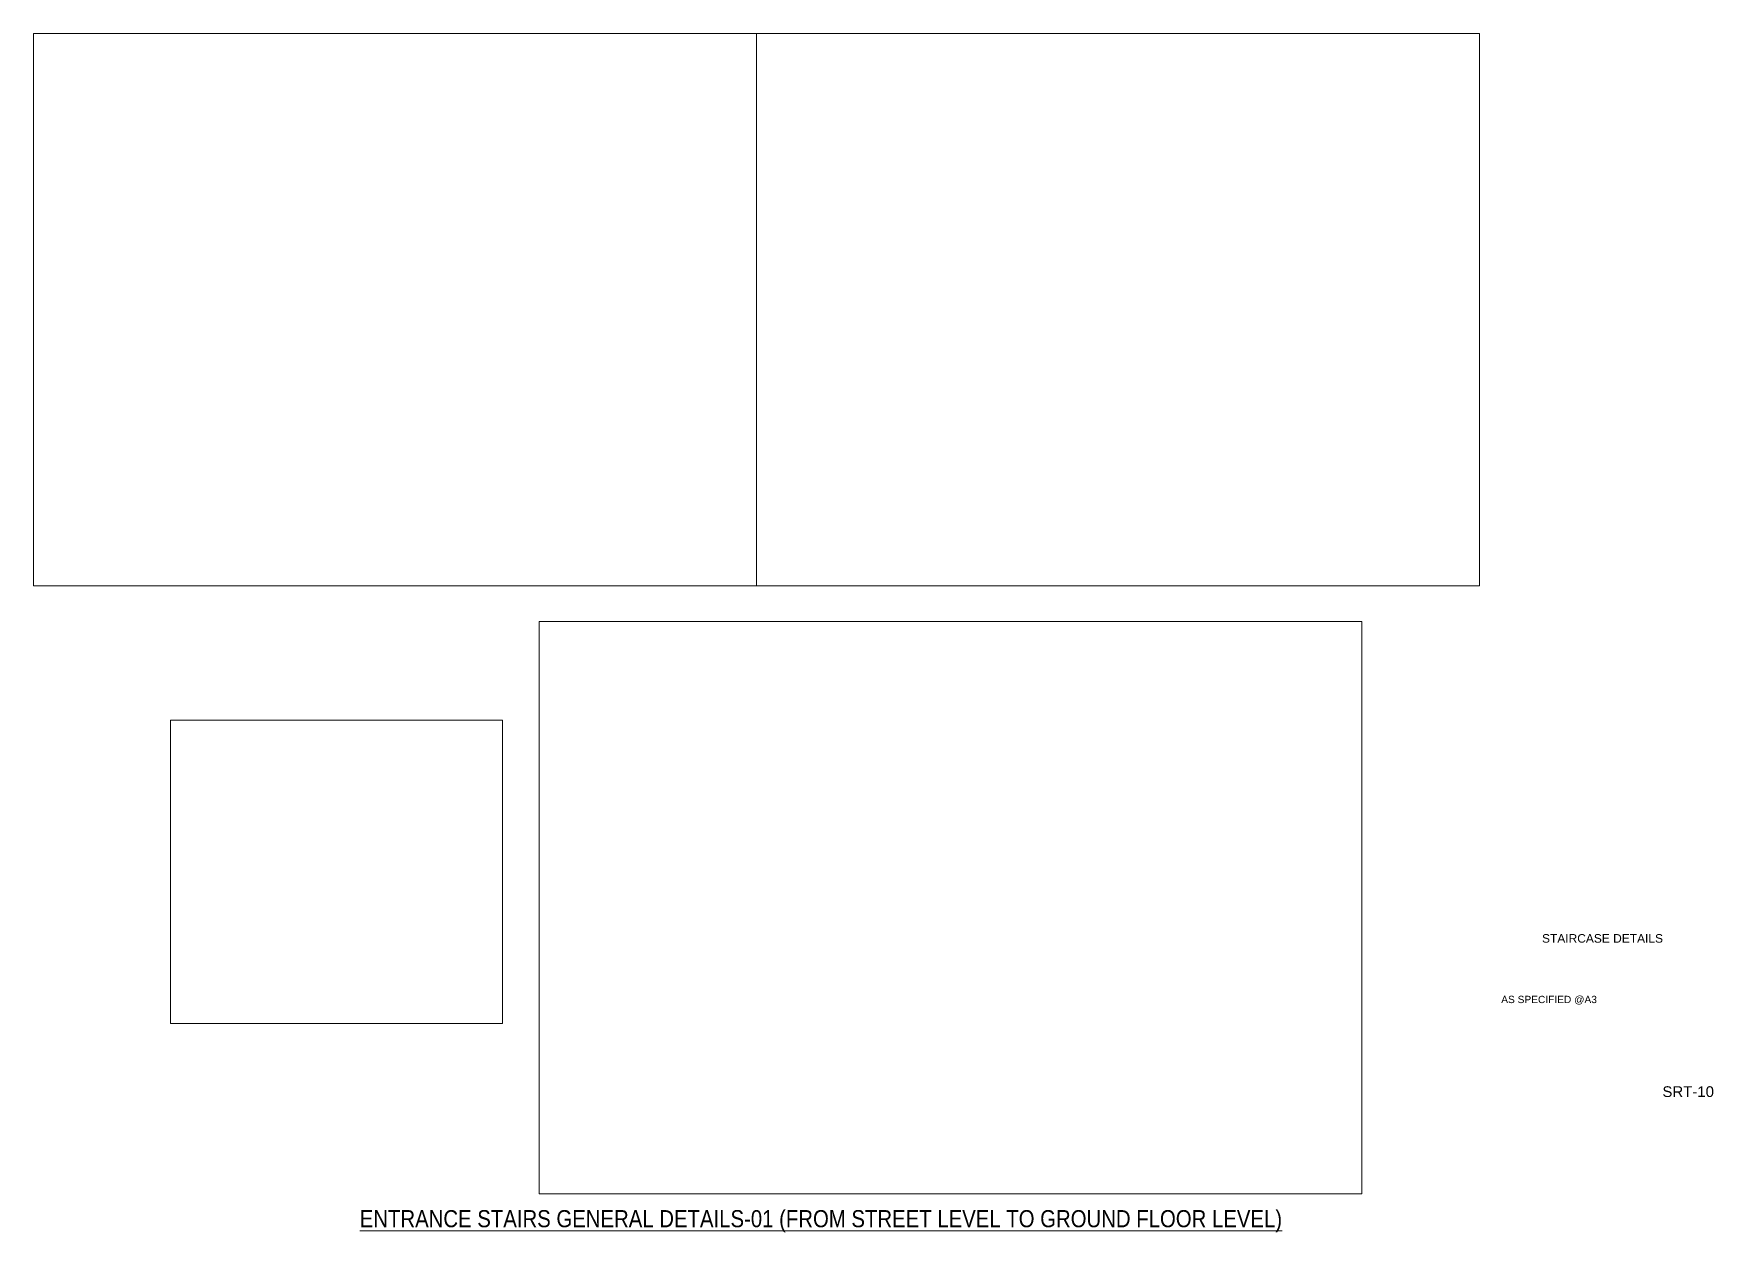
# Paper-space layout 'S10' of a CAD drawing. Header units: millimetres. Extents: x 7 to 400, y 15 to 295.
import ezdxf
from ezdxf.enums import TextEntityAlignment as Align

# ---------------------------------------------------------------- set-up
doc = ezdxf.new("R2010")
doc.units = ezdxf.units.MM
doc.header["$MEASUREMENT"] = 0
for name, color, linetype, lineweight in [('A-FLOR-LEVL', 51, 'Continuous', 9), ('DIM', 174, 'Continuous', 0), ('G-ANNO-TTLB', 6, 'Continuous', 9), ('label', 7, 'Continuous', 0)]:
    doc.layers.add(name, color=color, linetype=linetype, lineweight=lineweight)
doc.styles.add('ARIAL', font='arial.ttf', dxfattribs={"height": 2.2})
doc.styles.get("Standard").update_dxf_attribs({"font": 'arial.ttf'})

psp = doc.layouts.new('S10')

# ---------------------------------------------------------------- texts
at = {"layer": 'A-FLOR-LEVL', "style": 'ARIAL', "width": 0.85}
psp.add_text('%%UENTRANCE STAIRS GENERAL DETAILS-01 (FROM STREET LEVEL TO GROUND FLOOR LEVEL)', height=4, dxfattribs=at).set_placement((191.29, 17.76), align=Align.MIDDLE)
at = {"layer": 'DIM', "ltscale": 1000, "insert": (359.65, 84.7), "char_height": 2, "attachment_point": 1}
psp.add_mtext_dynamic_manual_height_columns('STAIRCASE DETAILS', width=48.2581, gutter_width=14.53, heights=[0], dxfattribs=at)
at = {"layer": 'G-ANNO-TTLB', "color": 0, "insert": (387.77, 49.17), "char_height": 2.5, "width": 14.1097, "attachment_point": 1, "style": 'ARIAL'}
psp.add_mtext('SRT-10', dxfattribs=at)
at = {"layer": 'label', "insert": (350.13, 70.29), "char_height": 1.7, "width": 32.352, "attachment_point": 1}
psp.add_mtext('AS SPECIFIED @A3', dxfattribs=at)

# ---------------------------------------------------------------- viewports
at = {"layer": 'Defpoints'}
psp.add_viewport(center=(91.87, 230.49), size=(168.8, 128.9423), view_center_point=(468519.9303, -177194.4264), view_height=6447.115964, dxfattribs=at)
for center, size, view_center_point, view_height, status in [((260.67, 230.49), (168.8, 128.9423), (484364.6066, -178724.7968), 10960.096418, 4), ((221.52, 90.89), (192.07, 133.669), (468458.8863, -188336.3282), 6683.449153, 3), ((78.2, 99.25), (77.57, 70.8516), (462985.4388, -187056.2743), 1417.031907, 5)]:
    psp.add_viewport(center=center, size=size, view_center_point=view_center_point, view_height=view_height, status=status, dxfattribs=at)

doc.saveas('drawing.dxf')
